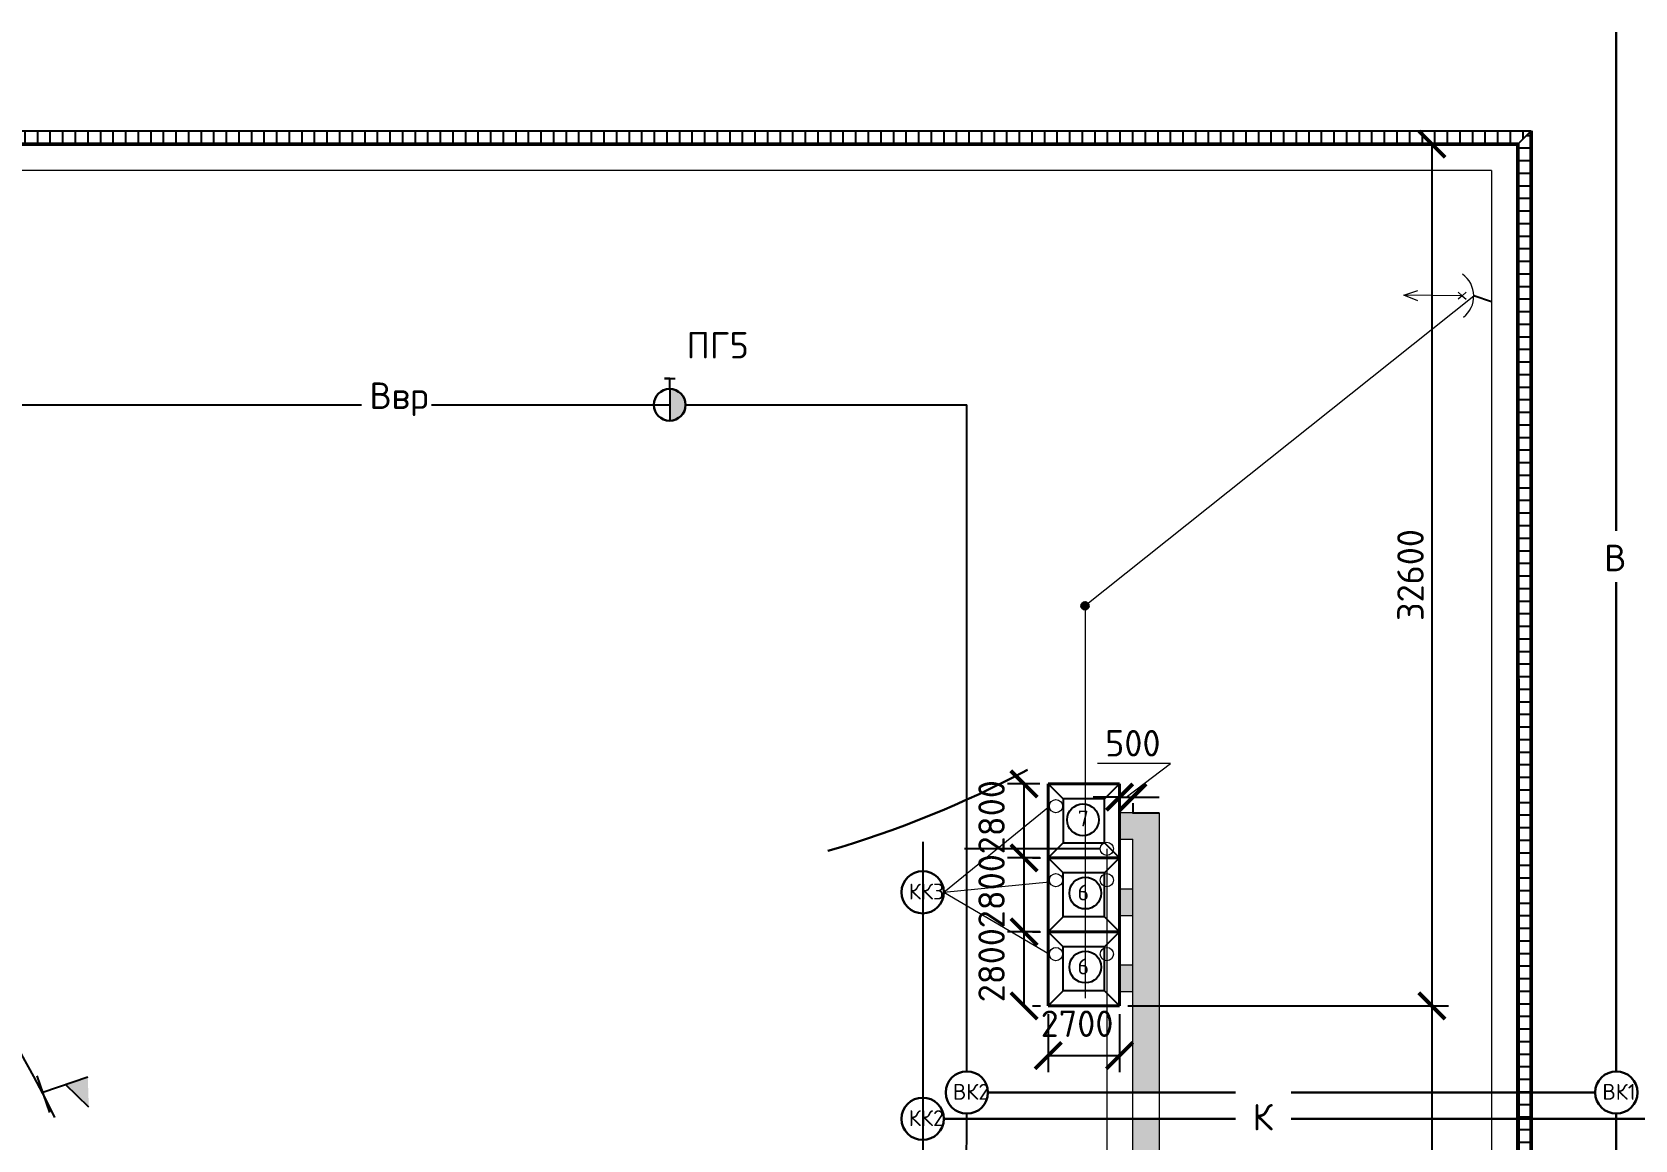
# Model space of a CAD drawing. Header units: millimetres. Extents: x -782 to 10910, y 3841 to 13237.
# Drawn here: x 3147.9 to 3269.2, y 12682.2 to 12766.1 of the extents above; entities that cross this region are included whole.
import ezdxf

# ---------------------------------------------------------------- set-up
doc = ezdxf.new("R2010")
doc.units = ezdxf.units.MM
doc.linetypes.add('штриховая2', pattern=[9.525, 6.35, -3.175])
doc.layers.add('1', color=7, linetype='Continuous')
for name, color, linetype, lineweight in [('желтый', 2, 'Continuous', 30), ('красный', 1, 'Continuous', 30), ('Оbводка', 1, 'Continuous', 90), ('Тонкая 0.3', 140, 'Continuous', 25)]:
    doc.layers.add(name, color=color, linetype=linetype, lineweight=lineweight)
doc.styles.add('2.5', font='isocpeur.ttf', dxfattribs={"height": 2})
doc.styles.add('Isocpeur', font='isocpeur.ttf')
doc.dimstyles.new('М500 стройгенп', dxfattribs={"dimtxt": 2, "dimasz": 2, "dimexe": 1.25, "dimexo": 0.625, "dimtad": 1, "dimlfac": 500, "dimtxsty": '2.5', "dimblk": 'ARCHTICK', "dimcen": 2.5, "dimadec": 0, "dimazin": 0, "dimtfac": 1, "dimtmove": 0, "dimatfit": 3, "dimfxl": 1, "dimarcsym": 0})
pattern_1 = [(180, (851.8348, 4269.5768), (-6e-17, -0.9525), [])]

# ---------------------------------------------------------------- blocks, each defined once
blk = doc.blocks.new('_ArchTick')
at = {"color": 0, "linetype": 'ByBlock', "const_width": 0.15}
blk.add_lwpolyline([(-0.5, -0.5), (0.5, 0.5)], dxfattribs=at)
blk = doc.blocks.new('*D907')
at = {"color": 0, "lineweight": -2, "transparency": 16777216}
for p, q in [((3230.18, 12708.17), (3228.18, 12708.17)), ((3230.18, 12708.17), (3231.18, 12708.17)), ((3231.18, 12708.17), (3233.18, 12708.17)), ((3230.18, 12707.72), (3230.18, 12706.92)), ((3231.18, 12707.72), (3231.18, 12706.92))]:
    blk.add_line(p, q, dxfattribs=at)
at = {"layer": 'Defpoints', "color": 0, "lineweight": -3, "transparency": 16777216}
for p in [(3230.18, 12708.34), (3231.18, 12708.34), (3231.18, 12708.17)]:
    blk.add_point(p, dxfattribs=at)
at = {"color": 0, "lineweight": -2, "transparency": 16777216, "xscale": 2, "yscale": 2, "zscale": 2}
blk.add_blockref('_ArchTick', (3230.18, 12708.17), dxfattribs=at)
at = {"color": 0, "lineweight": -2, "transparency": 16777216, "xscale": 2, "yscale": 2, "zscale": 2, "rotation": 180}
blk.add_blockref('_ArchTick', (3231.18, 12708.17), dxfattribs=at)
at = {"color": 0, "lineweight": 20, "transparency": 16777216, "insert": (3231.18, 12712.25), "char_height": 2, "attachment_point": 5, "style": '2.5'}
blk.add_mtext('500', dxfattribs=at)
blk = doc.blocks.new('*D844')
at = {"color": 0, "lineweight": -2, "transparency": 16777216}
for p, q in [((3230.8, 12692.37), (3255.07, 12692.37)), ((3253.82, 12632.09), (3253.82, 12692.37)), ((3249.55, 12632.09), (3255.07, 12632.09))]:
    blk.add_line(p, q, dxfattribs=at)
at = {"layer": 'Defpoints', "color": 0, "lineweight": -3, "transparency": 16777216}
for p in [(3230.18, 12692.37), (3253.82, 12692.37), (3248.92, 12632.09)]:
    blk.add_point(p, dxfattribs=at)
at = {"color": 0, "lineweight": -2, "transparency": 16777216, "xscale": 2, "yscale": 2, "zscale": 2}
for p, rotation in [((3253.82, 12692.37), 90), ((3253.82, 12632.09), 270)]:
    blk.add_blockref('_ArchTick', p, dxfattribs=dict(at, rotation=rotation))
at = {"color": 0, "lineweight": 20, "transparency": 16777216, "insert": (3252.19, 12660.09), "char_height": 2, "attachment_point": 5, "rotation": 90, "style": '2.5'}
blk.add_mtext('18000', dxfattribs=at)
blk = doc.blocks.new('*D845')
at = {"color": 0, "lineweight": -2, "transparency": 16777216}
for p, q in [((3250.69, 12757.59), (3255.07, 12757.59)), ((3253.82, 12692.37), (3253.82, 12757.59)), ((3230.8, 12692.37), (3255.07, 12692.37))]:
    blk.add_line(p, q, dxfattribs=at)
at = {"layer": 'Defpoints', "color": 0, "lineweight": -3, "transparency": 16777216}
for p in [(3250.07, 12757.59), (3253.82, 12757.59), (3230.18, 12692.37)]:
    blk.add_point(p, dxfattribs=at)
at = {"color": 0, "lineweight": -2, "transparency": 16777216, "xscale": 2, "yscale": 2, "zscale": 2}
for p, rotation in [((3253.82, 12757.59), 90), ((3253.82, 12692.37), 270)]:
    blk.add_blockref('_ArchTick', p, dxfattribs=dict(at, rotation=rotation))
at = {"color": 0, "lineweight": 20, "transparency": 16777216, "insert": (3252.19, 12724.98), "char_height": 2, "attachment_point": 5, "rotation": 90, "style": '2.5'}
blk.add_mtext('32600', dxfattribs=at)
blk = doc.blocks.new('*D919')
at = {"color": 0, "lineweight": -2, "transparency": 16777216}
for p, q in [((3224.78, 12691.74), (3224.78, 12687.36)), ((3230.18, 12691.74), (3230.18, 12687.36)), ((3224.78, 12688.61), (3230.18, 12688.61))]:
    blk.add_line(p, q, dxfattribs=at)
at = {"layer": 'Defpoints', "color": 0, "lineweight": -3, "transparency": 16777216}
for p in [(3224.78, 12692.37), (3230.18, 12692.37), (3230.18, 12688.61)]:
    blk.add_point(p, dxfattribs=at)
at = {"color": 0, "lineweight": -2, "transparency": 16777216, "xscale": 2, "yscale": 2, "zscale": 2, "rotation": 180}
blk.add_blockref('_ArchTick', (3224.78, 12688.61), dxfattribs=at)
at = {"color": 0, "lineweight": -2, "transparency": 16777216, "xscale": 2, "yscale": 2, "zscale": 2}
blk.add_blockref('_ArchTick', (3230.18, 12688.61), dxfattribs=at)
at = {"color": 0, "lineweight": 20, "transparency": 16777216, "insert": (3226.96, 12691.02), "char_height": 2, "attachment_point": 5, "style": '2.5'}
blk.add_mtext('2700', dxfattribs=at)
blk = doc.blocks.new('*D920')
at = {"color": 0, "lineweight": -2, "transparency": 16777216}
for p, q in [((3224.15, 12697.97), (3221.7, 12697.97)), ((3222.95, 12692.37), (3222.95, 12697.97)), ((3223.58, 12692.37), (3224.2, 12692.37))]:
    blk.add_line(p, q, dxfattribs=at)
at = {"layer": 'Defpoints', "color": 0, "lineweight": -3, "transparency": 16777216}
for p in [(3222.95, 12697.97), (3224.78, 12697.97), (3222.95, 12692.37)]:
    blk.add_point(p, dxfattribs=at)
at = {"color": 0, "lineweight": -2, "transparency": 16777216, "xscale": 2, "yscale": 2, "zscale": 2}
for p, rotation in [((3222.95, 12697.97), 90), ((3222.95, 12692.37), 270)]:
    blk.add_blockref('_ArchTick', p, dxfattribs=dict(at, rotation=rotation))
at = {"color": 0, "lineweight": 20, "transparency": 16777216, "insert": (3220.49, 12695.45), "char_height": 2, "attachment_point": 5, "rotation": 90, "style": '2.5'}
blk.add_mtext('2800', dxfattribs=at)
blk = doc.blocks.new('*D872')
at = {"color": 0, "lineweight": -2, "transparency": 16777216}
for p, q in [((3224.15, 12703.57), (3221.7, 12703.57)), ((3222.95, 12697.97), (3222.95, 12703.57)), ((3223.58, 12697.97), (3224.2, 12697.97))]:
    blk.add_line(p, q, dxfattribs=at)
at = {"layer": 'Defpoints', "color": 0, "lineweight": -3, "transparency": 16777216}
for p in [(3222.95, 12703.57), (3224.78, 12703.57), (3222.95, 12697.97)]:
    blk.add_point(p, dxfattribs=at)
at = {"color": 0, "lineweight": -2, "transparency": 16777216, "xscale": 2, "yscale": 2, "zscale": 2}
for p, rotation in [((3222.95, 12703.57), 90), ((3222.95, 12697.97), 270)]:
    blk.add_blockref('_ArchTick', p, dxfattribs=dict(at, rotation=rotation))
at = {"color": 0, "lineweight": 20, "transparency": 16777216, "insert": (3220.49, 12701.05), "char_height": 2, "attachment_point": 5, "rotation": 90, "style": '2.5'}
blk.add_mtext('2800', dxfattribs=at)
blk = doc.blocks.new('*D873')
at = {"color": 0, "lineweight": -2, "transparency": 16777216}
for p, q in [((3224.15, 12709.17), (3221.7, 12709.17)), ((3222.95, 12703.57), (3222.95, 12709.17)), ((3223.58, 12703.57), (3224.2, 12703.57))]:
    blk.add_line(p, q, dxfattribs=at)
at = {"layer": 'Defpoints', "color": 0, "lineweight": -3, "transparency": 16777216}
for p in [(3222.95, 12709.17), (3224.78, 12709.17), (3222.95, 12703.57)]:
    blk.add_point(p, dxfattribs=at)
at = {"color": 0, "lineweight": -2, "transparency": 16777216, "xscale": 2, "yscale": 2, "zscale": 2}
for p, rotation in [((3222.95, 12709.17), 90), ((3222.95, 12703.57), 270)]:
    blk.add_blockref('_ArchTick', p, dxfattribs=dict(at, rotation=rotation))
at = {"color": 0, "lineweight": 20, "transparency": 16777216, "insert": (3220.49, 12706.65), "char_height": 2, "attachment_point": 5, "rotation": 90, "style": '2.5'}
blk.add_mtext('2800', dxfattribs=at)

msp = doc.modelspace()

# ---------------------------------------------------------------- hatches: boundary and pattern name
at = {"lineweight": -3}
h = msp.add_hatch(dxfattribs=at)
h.set_pattern_fill('ANSI31', color=256, scale=0.3, angle=135)
h.set_pattern_definition(pattern_1)
h.paths.add_polyline_path([(2930.728442, 12588.887246), (2929.72368, 12588.887275), (2929.723352, 12587.287358), (2929.72368, 12564.672745), (2930.72368, 12565.672745)])
h.paths.add_polyline_path([(3261.316317, 12588.886857), (3260.316317, 12588.886857), (3260.316317, 12565.672745), (3261.316317, 12564.672745)])
h.paths.add_polyline_path([(3261.316317, 12683.823464), (3260.333133, 12683.823464), (3260.333587, 12681.832695), (3261.316317, 12681.832695)])
h.paths.add_polyline_path([(3261.316317, 12681.832695), (3260.333587, 12681.832695), (3260.353179, 12595.88557), (3261.316317, 12595.885734)])
h.paths.add_polyline_path([(3101.668954, 12752.432917), (3101.668954, 12759.232917), (3096.868954, 12759.232917), (3096.868954, 12752.432917)], flags=9)
h = msp.add_hatch(dxfattribs=at)
h.set_pattern_fill('ANSI31', color=256, scale=0.3, angle=45)
h.set_pattern_definition([(90, (851.8348, 4269.5768), (-0.9525, 0), [])])
h.paths.add_polyline_path([(2956.705821, 12758.590698), (2935.72368, 12758.590698), (2935.72368, 12757.590698), (2956.706382, 12757.590698)])
h.paths.add_polyline_path([(2935.72368, 12758.590698), (2929.72368, 12758.590698), (2930.72368, 12757.590698), (2932.723608, 12757.590698), (2935.72368, 12757.590698)])
h.paths.add_polyline_path([(3261.316317, 12758.590698), (2956.705821, 12758.590698), (2956.706382, 12757.590698), (3260.316317, 12757.590698)])
h.paths.add_polyline_path([(3260.316317, 12565.672745), (2930.72368, 12565.672745), (2929.72368, 12564.672745), (3261.316317, 12564.672745)])
h = msp.add_hatch(dxfattribs=at)
h.set_pattern_fill('ANSI31', color=256, scale=0.3, angle=135)
h.set_pattern_definition(pattern_1)
h.paths.add_polyline_path([(3261.316317, 12758.590698), (3260.316317, 12757.590698), (3260.332679, 12685.814233), (3261.316317, 12685.814233)])
h.paths.add_polyline_path([(3261.316317, 12685.814233), (3260.332679, 12685.814233), (3260.333133, 12683.823464), (3261.316317, 12683.823464)])
h.paths.add_polyline_path([(3261.316317, 12683.823464), (3260.333133, 12683.823464), (3260.333587, 12681.832695), (3261.316317, 12681.832695)])
h.paths.add_polyline_path([(2930.72368, 12757.590698), (2929.72368, 12758.590698), (2929.72368, 12714.255967), (2930.72368, 12714.255967)])
h.paths.add_polyline_path([(2930.72368, 12714.255967), (2929.72368, 12714.255967), (2929.72368, 12595.886745), (2930.72368, 12595.886438)])
at = {"lineweight": 25}
h = msp.add_hatch(color=256, dxfattribs=at)
h.dxf.hatch_style = 1
h.paths.add_polyline_path([(3197.337146, 12737.861857, 0.4142135624), (3196.137148, 12739.061855), (3196.137148, 12736.661859, 0.4142135624)])
h = msp.add_hatch(color=1, dxfattribs=at)
h.paths.add_polyline_path([(3227.561351, 12722.930936, 0.4142135624), (3227.282321, 12722.651905, 0.4142135624), (3227.561351, 12722.372875)])
h.paths.add_polyline_path([(3227.561351, 12722.930936), (3227.561351, 12722.372875, 0.4142135624), (3227.840381, 12722.651905, 0.4142135624)])
at = {"lineweight": -3}
h = msp.add_hatch(dxfattribs=at)
h.set_pattern_fill('AR-CONC', color=256, scale=0.025)
h.set_pattern_definition([(50, (851.835, 4269.577), (4.5546167, -0.3984771), [0.47625, -5.23875]), (355, (851.835, 4269.577), (-0.8810855, 4.7764211), [0.381, -4.1910146]), (100.451445, (852.2144, 4269.5436), (3.6735312, 4.3779438), [0.4047502, -4.452256]), (46.1842, (851.835, 4270.847), (6.776976, -1.0510582), [0.714375, -7.858125]), (96.63556, (852.3996, 4270.759), (5.9351034, 6.185653), [0.6071256, -6.67839]), (351.18415, (851.835, 4270.847), (5.9351034, 6.185653), [0.571499, -6.2864933]), (21, (852.47, 4270.5293), (3.7903598, -2.55663), [0.47625, -5.23875]), (326, (852.47, 4270.5293), (1.5450507, 4.6046992), [0.381, -4.191]), (71.451445, (852.7857, 4270.3163), (5.3354105, 2.0480692), [0.4047502, -4.4522484]), (37.5, (851.8348, 4269.5768), (0.07721508, 2.11387597), [0, -4.1402, 0, -4.2545, 0, -4.206875]), (7.5, (851.8348, 4269.5768), (1.67049156, 2.50451437), [0, -2.4257, 0, -4.04495, 0, -1.603375]), (327.5, (850.4188, 4269.5768), (3.38976488, -0.1432186), [0, -1.5875, 0, -4.953, 0, -6.57225]), (317.5, (849.7838, 4269.5768), (3.7032295, 0.6356623), [0, -2.06375, 0, -3.2893, 0, -4.66725])])
h.paths.add_polyline_path([(3233.924884, 12609.286037), (3231.414589, 12609.286037), (3231.414589, 12610.285922), (3229.414589, 12610.285979), (3229.414589, 12609.286037), (3226.014598, 12609.286037), (3226.014598, 12610.286037), (3224.014598, 12610.286037), (3224.014598, 12609.286037), (3220.614607, 12609.286037), (3220.614607, 12610.286037), (3218.614607, 12610.286037), (3218.614607, 12609.286037), (3215.214616, 12609.286037), (3215.214616, 12610.286037), (3213.214616, 12610.286037), (3213.214616, 12609.286037), (3200.23103, 12609.286037), (3200.23103, 12607.286037), (3215.214616, 12607.286037), (3233.924884, 12607.286037)])
h.paths.add_polyline_path([(3200.23103, 12609.286037), (3178.147714, 12609.286037), (3178.147714, 12610.286037), (3178.147714, 12641.286037), (3176.147714, 12641.286037), (3175.147714, 12641.286037), (3175.147714, 12639.286037), (3176.147714, 12639.286037), (3176.147714, 12624.286037), (3175.147714, 12624.286037), (3175.147714, 12622.286037), (3176.147714, 12622.286037), (3176.147714, 12609.286037), (3175.147714, 12609.286037), (3175.147714, 12607.286037), (3200.23103, 12607.286037)])
h.paths.add_polyline_path([(3236.924884, 12600.675772), (3235.924884, 12600.675772), (3235.924884, 12604.675762), (3236.924884, 12604.675762), (3236.924884, 12606.675762), (3235.924884, 12606.675762), (3235.924884, 12610.675752), (3236.924884, 12610.675752), (3236.924884, 12612.675752), (3235.924884, 12612.675752), (3235.924884, 12616.675742), (3236.924884, 12616.675742), (3236.924884, 12618.675742), (3235.924884, 12618.675742), (3235.924884, 12622.035731), (3236.924884, 12622.035731), (3236.924884, 12624.035731), (3235.924884, 12624.035731), (3235.924884, 12628.035721), (3236.924884, 12628.035721), (3236.924884, 12630.035721), (3235.924884, 12630.035721), (3235.924884, 12630.085852), (3233.178823, 12630.085852), (3233.178823, 12632.823149), (3231.178823, 12632.823149), (3231.178823, 12628.085852), (3233.924884, 12628.085852), (3233.924884, 12600.675772), (3215.214616, 12600.675772), (3215.214616, 12607.286037), (3213.214616, 12607.286037), (3213.214616, 12605.42578), (3213.2192, 12605.42578), (3213.2192, 12601.425787), (3213.214608, 12595.877563), (3215.214616, 12595.877903), (3215.214616, 12598.675772), (3233.924884, 12598.675772), (3233.924884, 12595.881081), (3235.924884, 12595.881421), (3235.924884, 12598.675772), (3236.924884, 12598.675772)])
h.paths.add_polyline_path([(3233.178823, 12683.823464), (3231.178823, 12683.823464), (3231.178823, 12678.970461), (3231.178823, 12636.413916), (3233.178823, 12636.413916)])
h.paths.add_polyline_path([(3233.178823, 12706.987952), (3231.178823, 12706.987952), (3230.178823, 12706.987952), (3230.178823, 12704.987952), (3231.178823, 12704.987952), (3231.178823, 12701.213649), (3231.178823, 12685.814233), (3233.178823, 12685.814233)])
h.paths.add_polyline_path([(3231.178823, 12695.458344), (3230.178823, 12695.458344), (3230.178823, 12694.130061), (3230.178823, 12693.458344), (3231.178823, 12693.458344)])
h.paths.add_polyline_path([(3231.178823, 12701.213649), (3230.178823, 12701.213649), (3230.178823, 12699.730052), (3230.178823, 12699.213649), (3231.178823, 12699.213649)])
h.paths.add_polyline_path([(3205.694093, 12605.055208), (3209.794093, 12605.055208), (3209.794093, 12609.855208), (3205.694093, 12609.855208)], flags=9)
at = {"layer": 'Тонкая 0.3', "ltscale": 5}
msp.add_hatch(color=7, dxfattribs=at).paths.add_polyline_path([(3152.10113, 12686.9913), (3150.40525, 12686.414647), (3152.176398, 12684.71584)])

# ---------------------------------------------------------------- linework, layer by layer
at = {"color": 5, "lineweight": 30}
for p, q in [((3267.767589, 12728.316567), (3267.767589, 12766.077846)), ((3267.767589, 12687.414231), (3267.767589, 12724.449676)), ((3238.941271, 12685.814233), (3220.220315, 12685.814233)), ((3266.167592, 12685.814233), (3243.166157, 12685.814233)), ((3267.767589, 12638.013913), (3267.767589, 12684.214236))]:
    msp.add_line(p, q, dxfattribs=at)
at = {"lineweight": -3}
for p, q in [((2929.72368, 12758.590698), (3261.316317, 12758.590698)), ((3260.316317, 12757.590698), (3261.316317, 12758.590698)), ((3261.316317, 12758.590698), (3261.316317, 12757.590698)), ((3260.316317, 12757.590698), (2932.723608, 12757.590698)), ((3197.337146, 12737.861857), (3218.620318, 12737.861857)), ((3218.620318, 12687.414231), (3218.620318, 12737.861857)), ((3231.178823, 12706.987952), (3233.178823, 12706.987952))]:
    msp.add_line(p, q, dxfattribs=at)
at = {"lineweight": 50}
msp.add_line((3261.316317, 12758.590698), (3261.316317, 12595.886857), dxfattribs=at)
at = {"color": 240, "lineweight": 20, "true_color": 0xed1f24}
for p, q in [((3258.316317, 12755.590652), (2932.72368, 12755.590652)), ((3258.316317, 12755.590652), (3258.316317, 12567.672742)), ((3256.982006, 12746.093282), (3227.561351, 12722.651905)), ((3227.561351, 12722.651905), (3227.561351, 12692.942722))]:
    msp.add_line(p, q, dxfattribs=at)
at = {"color": 1, "lineweight": 25}
msp.add_line((3256.981612, 12746.133175), (3258.316317, 12745.690233), dxfattribs=at)
at = {"lineweight": 25}
for p, q in [((3196.137148, 12739.861853), (3195.737149, 12739.861853)), ((3195.737149, 12739.861853), (3196.537147, 12739.861853)), ((3196.137148, 12739.061855), (3196.137148, 12739.861853)), ((3196.137148, 12739.061855), (3196.137148, 12736.661859)), ((3224.778832, 12709.167857), (3225.910201, 12708.036488)), ((3230.178823, 12709.167857), (3229.047454, 12708.036488)), ((3229.047454, 12708.036488), (3225.910201, 12708.036488)), ((3225.910201, 12708.036488), (3225.910201, 12704.699235)), ((3229.047454, 12704.699235), (3229.047454, 12708.036488)), ((3230.178823, 12706.987948), (3230.178823, 12704.987952)), ((3224.778832, 12703.567866), (3225.910201, 12704.699235)), ((3225.910201, 12704.699235), (3229.047454, 12704.699235)), ((3230.178823, 12703.567866), (3229.047454, 12704.699235)), ((3224.778832, 12703.567866), (3225.910201, 12702.436497)), ((3230.178823, 12703.567866), (3229.047454, 12702.436497)), ((3229.047454, 12702.436497), (3225.910201, 12702.436497)), ((3225.910201, 12699.099244), (3225.910201, 12702.436497)), ((3229.047454, 12699.099244), (3229.047454, 12702.436497)), ((3230.178823, 12701.730049), (3230.178823, 12699.730052)), ((3224.778832, 12697.967875), (3225.910201, 12699.099244)), ((3229.047454, 12699.099244), (3225.910201, 12699.099244)), ((3230.178823, 12697.967875), (3229.047454, 12699.099244)), ((3224.778832, 12697.967875), (3225.910201, 12696.836506)), ((3230.178823, 12697.967875), (3229.047454, 12696.836506)), ((3229.047454, 12696.836506), (3225.910201, 12696.836506)), ((3225.910201, 12693.499254), (3225.910201, 12696.836506)), ((3229.047454, 12693.499254), (3229.047454, 12696.836506)), ((3230.178823, 12696.130058), (3230.178823, 12694.130061)), ((3224.778832, 12692.367885), (3225.910201, 12693.499254)), ((3229.047454, 12693.499254), (3225.910201, 12693.499254)), ((3230.178823, 12692.367885), (3229.047454, 12693.499254))]:
    msp.add_line(p, q, dxfattribs=at)
at = {"color": 5, "lineweight": 25}
for p, q in [((3059.835808, 12737.861857), (3172.806559, 12737.861857)), ((3178.114356, 12737.861857), (3196.137148, 12737.861857)), ((3228.712807, 12704.262673), (3218.438254, 12704.262673)), ((3218.438254, 12626.471994), (3218.615409, 12684.214244))]:
    msp.add_line(p, q, dxfattribs=at)
at = {"lineweight": 20}
for p, q in [((3234.040848, 12710.712568), (3228.508686, 12710.712568)), ((3230.678823, 12708.165716), (3234.040848, 12710.712568)), ((3231.178823, 12706.987952), (3230.178823, 12706.987952)), ((3233.178823, 12706.987952), (3233.178823, 12685.101142)), ((3230.178823, 12704.987952), (3231.178823, 12704.987952)), ((3231.178823, 12701.213649), (3231.178823, 12704.987952)), ((3231.178823, 12701.213649), (3230.178823, 12701.213649)), ((3231.178823, 12678.970461), (3231.178823, 12701.661487)), ((3230.178823, 12699.213649), (3231.178823, 12699.213649)), ((3231.178823, 12695.458344), (3231.178823, 12699.213649)), ((3231.178823, 12695.458344), (3230.178823, 12695.458344)), ((3230.178823, 12693.458344), (3231.178823, 12693.458344)), ((3233.178823, 12685.755457), (3233.178823, 12630.085852))]:
    msp.add_line(p, q, dxfattribs=at)
at = {"lineweight": 40}
for p, q in [((3230.178823, 12709.167857), (3224.778832, 12709.167857)), ((3224.778832, 12709.167857), (3224.778832, 12703.567866)), ((3230.178823, 12703.567866), (3230.178823, 12709.167857)), ((3230.178823, 12703.567866), (3224.778832, 12703.567866)), ((3224.778832, 12703.567866), (3224.778832, 12697.967875)), ((3224.778832, 12703.567866), (3230.178823, 12703.567866)), ((3230.178823, 12697.967875), (3230.178823, 12703.567866)), ((3224.778832, 12697.967875), (3230.178823, 12697.967875)), ((3230.178823, 12697.967875), (3224.778832, 12697.967875)), ((3224.778832, 12697.967875), (3224.778832, 12692.367885)), ((3224.778832, 12697.967875), (3230.178823, 12697.967875)), ((3230.178823, 12692.367885), (3230.178823, 12697.967875)), ((3224.778832, 12692.367885), (3230.178823, 12692.367885))]:
    msp.add_line(p, q, dxfattribs=at)
at = {"color": 3, "lineweight": 20}
for q in [(3224.86603, 12707.491184), (3224.884646, 12701.756029), (3224.86603, 12696.291202)]:
    msp.add_line((3216.877464, 12700.971865), q, dxfattribs=at)
at = {"color": 3, "lineweight": 25}
msp.add_line((3215.277466, 12704.789866), (3215.277466, 12646.476731), dxfattribs=at)
at = {"color": 5, "lineweight": 20}
msp.add_line((3229.212807, 12704.262673), (3229.212807, 12636.413916), dxfattribs=at)
at = {"color": 3, "lineweight": 30}
for p, q in [((3238.941271, 12683.823464), (3216.877464, 12683.823464)), ((3270.870714, 12683.823464), (3243.166157, 12683.823464))]:
    msp.add_line(p, q, dxfattribs=at)
at = {"lineweight": 50}
for points in [[(2930.72368, 12595.887344), (2930.72368, 12757.590698), (3260.316317, 12757.590698), (3260.353179, 12595.88557)], [(3260.316317, 12757.590698), (3260.316317, 12595.886857)]]:
    msp.add_lwpolyline(points, dxfattribs=at)
at = {"color": 1, "lineweight": 30}
msp.add_circle((3227.561351, 12722.651905), 0.27903, dxfattribs=at)
at = {"color": 3, "lineweight": 20}
for centre in [(3225.36603, 12707.491184), (3225.36603, 12701.891193), (3225.36603, 12696.291202)]:
    msp.add_circle(centre, 0.5, dxfattribs=at)
at = {"color": 5, "lineweight": 20}
for centre in [(3229.212807, 12704.262673), (3229.212807, 12701.891193), (3229.212807, 12696.291202)]:
    msp.add_circle(centre, 0.5, dxfattribs=at)
at = {"linetype": 'штриховая2', "lineweight": -3}
msp.add_arc((3077.686339, 12648.886851), 80, 270.02103859, 90, dxfattribs=at)
at = {"linetype": 'штриховая2', "lineweight": 30, "ltscale": 4}
msp.add_arc((3185.72368, 12780.904348), 80, 286.23861516, 297.9332575, dxfattribs=at)
at = {"layer": 'желтый', "color": 5}
msp.add_circle((3196.137148, 12737.861857), 1.199998, dxfattribs=at)
at = {"layer": 'желтый', "color": 3}
msp.add_circle((3215.277466, 12700.971865), 1.599997, dxfattribs=at)
at = {"layer": 'желтый', "color": 5, "lineweight": 30}
for centre in [(3218.620318, 12685.814233), (3267.767589, 12685.814233)]:
    msp.add_circle(centre, 1.599997, dxfattribs=at)
at = {"layer": 'желтый', "color": 3, "lineweight": 30}
msp.add_circle((3215.277466, 12683.823464), 1.599997, dxfattribs=at)
at = {"layer": 'красный', "color": 1, "lineweight": 20}
for p, q in [((3251.694769, 12746.156515), (3252.753724, 12746.522439)), ((3252.747439, 12745.745101), (3251.694769, 12746.156515)), ((3256.104618, 12746.120858), (3251.694769, 12746.156515)), ((3256.104618, 12746.120858), (3255.806469, 12745.857255)), ((3256.104618, 12746.120858), (3255.810771, 12746.389248)), ((3256.104618, 12746.120858), (3256.402766, 12746.384461)), ((3256.104618, 12746.120858), (3256.398465, 12745.852469))]:
    msp.add_line(p, q, dxfattribs=at)
msp.add_arc((3254.962938, 12746.093282), 2.019068, 307.53861683, 54.72563763, dxfattribs=at)
at = {"layer": 'Оbводка', "color": 0, "lineweight": -2}
for centre in [(3227.403545, 12706.452762), (3227.576748, 12700.903933), (3227.576748, 12695.303942)]:
    msp.add_circle(centre, 1.199998, dxfattribs=at)
at = {"layer": 'Тонкая 0.3', "color": 7, "ltscale": 5}
for p, q in [((3148.247157, 12687.072437), (3149.192028, 12684.293665)), ((3148.709369, 12685.837993), (3152.10113, 12686.9913)), ((3152.176398, 12684.71584), (3150.40525, 12686.414647))]:
    msp.add_line(p, q, dxfattribs=at)

# ---------------------------------------------------------------- texts
at = {"lineweight": 40, "width": 15.99997333, "attachment_point": 5, "style": 'Isocpeur'}
for s, insert, char_height in [('ПГ5', (3199.763201, 12742.371957), 2), ('В', (3267.67685, 12726.272118), 2), ('7', (3227.431795, 12706.553142), 1.199998), ('6', (3227.431795, 12700.953151), 1.199998), ('6', (3227.431795, 12695.353161), 1.199998), ('К', (3241.006119, 12683.951042), 2)]:
    msp.add_mtext(s, dxfattribs=dict(at, insert=insert, char_height=char_height))
at = {"layer": '1', "insert": (3173.412714, 12739.553635), "char_height": 2, "width": 335.51997649, "attachment_point": 1, "style": 'Isocpeur'}
msp.add_mtext('\\A1;Ввр', dxfattribs=at)
at = {"layer": '1', "color": 3, "insert": (3214.222493, 12701.62481), "char_height": 1.199998, "width": 335.51997649, "attachment_point": 1, "style": 'Isocpeur'}
msp.add_mtext('КК3', dxfattribs=at)
at = {"layer": '1', "color": 5, "lineweight": 30, "char_height": 1.199998, "width": 335.51997649, "attachment_point": 1, "style": 'Isocpeur'}
for s, insert in [('ВК2', (3217.565344, 12686.467178)), ('ВК1', (3266.712616, 12686.467178))]:
    msp.add_mtext(s, dxfattribs=dict(at, insert=insert))
at = {"layer": '1', "color": 3, "lineweight": 30, "insert": (3214.222493, 12684.476409), "char_height": 1.199998, "width": 335.51997649, "attachment_point": 1, "style": 'Isocpeur'}
msp.add_mtext('КК2', dxfattribs=at)

# ---------------------------------------------------------------- dimensions: what is measured, and where the dimension line sits
at = {"lineweight": 20}
dim = msp.add_linear_dim(base=(3253.819894, 12757.590698), p1=(3230.178823, 12692.367885), p2=(3250.069894, 12757.590698), angle=90, text='32600', dimstyle='М500 стройгенп', dxfattribs=at)
dim.commit()
dim.dimension.update_dxf_attribs({"geometry": '*D845', "text_midpoint": (3252.194894, 12724.979292)})
for base, p1, p2, override, picture, middle in [((3231.178823, 12708.165716), (3230.178823, 12708.342), (3231.178823, 12708.342), {"dimtxt": 2, "dimtmove": 2}, '*D907', (3231.178823, 12712.247518)), ((3230.178823, 12688.613529), (3224.778832, 12692.367885), (3230.178823, 12692.367885), {"dimtmove": 2}, '*D919', (3226.963127, 12691.02304))]:
    dim = msp.add_linear_dim(base=base, p1=p1, p2=p2, dimstyle='М500 стройгенп', override=override, dxfattribs=at)
    dim.commit()
    dim.dimension.update_dxf_attribs({"geometry": picture, "text_midpoint": middle, "dimtype": 160})
for base, p1, p2, picture, middle in [((3222.953616, 12709.167857), (3222.953616, 12703.567866), (3224.778832, 12709.167857), '*D873', (3220.491868, 12706.64805)), ((3222.953616, 12703.567866), (3222.953616, 12697.967875), (3224.778832, 12703.567866), '*D872', (3220.491868, 12701.048059)), ((3222.9536163, 12697.9678752), (3222.9536163, 12692.3678846), (3224.7788319, 12697.9678752), '*D920', (3220.4918676, 12695.4480683))]:
    dim = msp.add_linear_dim(base=base, p1=p1, p2=p2, angle=90, dimstyle='М500 стройгенп', override={"dimtmove": 2}, dxfattribs=at)
    dim.commit()
    dim.dimension.update_dxf_attribs({"geometry": picture, "text_midpoint": middle, "dimtype": 160})
dim = msp.add_linear_dim(base=(3253.819894, 12692.367885), p1=(3248.924864, 12632.085842), p2=(3230.178823, 12692.367885), angle=90, text='18000', dimstyle='М500 стройгенп', dxfattribs=at)
dim.commit()
dim.dimension.update_dxf_attribs({"geometry": '*D844', "text_midpoint": (3253.819894, 12660.089171), "dimtype": 160})

doc.saveas('drawing.dxf')
